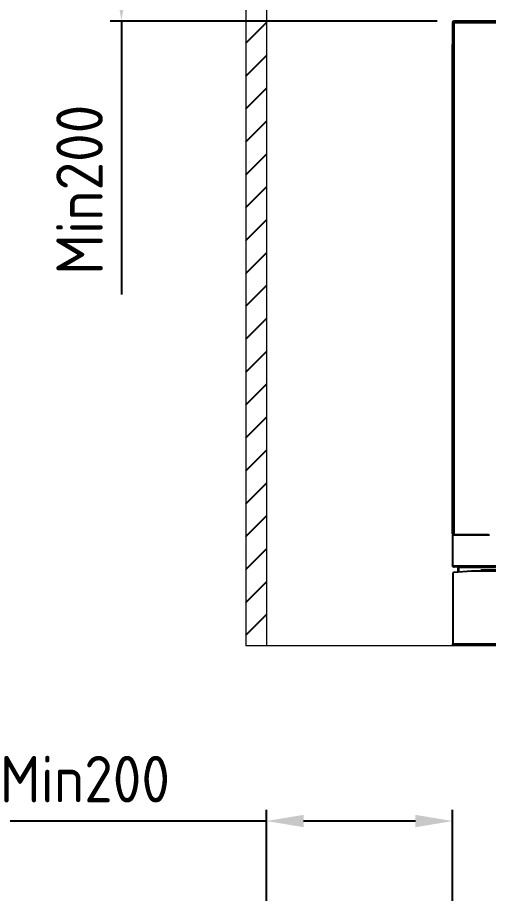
# Model space of a CAD drawing. Header units: millimetres. Extents: x 0 to 4395, y 0 to 3090.
# Drawn here: x 1499 to 2005, y 1468 to 2409 of the extents above; entities that cross this region are included whole.
import ezdxf

# ---------------------------------------------------------------- set-up
doc = ezdxf.new("R2010")
doc.units = ezdxf.units.MM
doc.header["$LTSCALE"] = 10
doc.header["$PDSIZE"] = -1
doc.linetypes.add('HIDDEN', pattern=[1.905, 1.27, -0.635])
doc.layers.add('D', color=102, linetype='Continuous')
doc.layers.add('H', color=2, linetype='HIDDEN')
doc.layers.add('S', color=4, linetype='Continuous', lineweight=15)
doc.styles.add('STU25', font='isocp2.shx')
doc.dimstyles.new('STU25', dxfattribs={"dimscale": 20, "dimtxt": 2.5, "dimasz": 2, "dimexe": 0.6, "dimexo": 1, "dimgap": 1, "dimtad": 1, "dimdsep": 46, "dimtxsty": 'STU25', "dimcen": 2, "dimazin": 2, "dimtfac": 1, "dimtmove": 0, "dimatfit": 3, "dimfxl": 0, "dimtolj": 1, "dimtzin": 0, "dimarcsym": 0})

# ---------------------------------------------------------------- blocks, each defined once
blk = doc.blocks.new('*D8')
at = {"layer": 'D', "color": 0, "lineweight": -2}
for p, q in [((1746.34, 2605.36), (1598.48, 2605.36)), ((1610.48, 2445.36), (1610.48, 2565.36)), ((1949.6, 2405.36), (1598.48, 2405.36)), ((1610.48, 2405.36), (1610.48, 2111.52))]:
    blk.add_line(p, q, dxfattribs=at)
at = {"layer": 'D', "color": 0}
for points in [[(1617.15, 2565.36), (1603.81, 2565.36), (1610.48, 2605.36)], [(1603.81, 2445.36), (1617.15, 2445.36), (1610.48, 2405.36)]]:
    blk.add_solid(points, dxfattribs=at)
at = {"layer": 'Defpoints', "color": 0}
for p in [(1610.48, 2605.36), (1766.34, 2605.36), (1969.6, 2405.36)]:
    blk.add_point(p, dxfattribs=at)
at = {"layer": 'D', "color": 0, "insert": (1565.48, 2224.04), "char_height": 50, "attachment_point": 5, "rotation": 90, "style": 'STU25'}
blk.add_mtext('\\A1;Min200', dxfattribs=at)
blk = doc.blocks.new('*D11')
at = {"layer": 'D', "color": 0, "lineweight": -2}
for p, q in [((1766.26, 1443.32), (1766.26, 1557.56)), ((1966.34, 1343.32), (1966.34, 1557.56)), ((1766.26, 1545.56), (1458.74, 1545.56)), ((1926.34, 1545.56), (1806.26, 1545.56))]:
    blk.add_line(p, q, dxfattribs=at)
at = {"layer": 'D', "color": 0}
for points in [[(1806.26, 1552.22), (1806.26, 1538.89), (1766.26, 1545.56)], [(1926.34, 1538.89), (1926.34, 1552.22), (1966.34, 1545.56)]]:
    blk.add_solid(points, dxfattribs=at)
at = {"layer": 'Defpoints', "color": 0}
for p in [(1766.26, 1545.56), (1766.26, 1423.32), (1966.34, 1323.32)]:
    blk.add_point(p, dxfattribs=at)
at = {"layer": 'D', "color": 0, "insert": (1571.26, 1590.56), "char_height": 50, "attachment_point": 5, "style": 'STU25'}
blk.add_mtext('\\A1;Min200', dxfattribs=at)

msp = doc.modelspace()

# ---------------------------------------------------------------- hatches: boundary and pattern name
at = {"layer": 'H', "ltscale": 5}
h = msp.add_hatch(dxfattribs=at)
h.set_pattern_fill('ANSI31', color=256, scale=200, style=0)
h.set_pattern_definition([(45, (193731.606, 13349.775), (-17.6776695, 17.6776695), [])])
h.paths.add_polyline_path([(1744.119, 2627.585), (1744.119, 1733.799), (1766.341, 1733.799), (1766.341, 2605.363), (2650.32, 2605.363), (2650.32, 1733.799), (2672.543, 1733.799), (2672.543, 2627.585)])

# ---------------------------------------------------------------- linework, layer by layer
at = {"color": 7, "linetype": 'Continuous', "lineweight": 25}
for p, q in [((1966.347, 2403.873), (1966.347, 2380.173)), ((1966.599, 2402.363), (1966.598, 1853.231)), ((1968.099, 2402.363), (1966.599, 2402.363)), ((1967.647, 2405.173), (1968.548, 2405.173)), ((1968.098, 1853.231), (1968.099, 2402.363)), ((1969.599, 2405.363), (1969.599, 2403.863)), ((2547.091, 2405.363), (1969.599, 2405.363)), ((1969.599, 2403.863), (2246.286, 2403.863)), ((1966.345, 1854.223), (1966.347, 2380.173)), ((1966.599, 2380.173), (1966.347, 2380.173)), ((1966.341, 1853.13), (1966.341, 1819.73)), ((2004.841, 1853.13), (1966.341, 1853.13)), ((1966.598, 1854.223), (1966.345, 1854.223)), ((1968.098, 1853.231), (1996.598, 1853.231)), ((1970.647, 1853.173), (1968.847, 1853.173)), ((1969.337, 1853.13), (1969.34, 1853.173)), ((1969.547, 1853.13), (1969.547, 1853.173)), ((1970.193, 1853.173), (1970.298, 1853.148)), ((1970.647, 1853.173), (1991.847, 1853.173)), ((1971.337, 1853.13), (1971.34, 1853.173)), ((1971.441, 1853.173), (1971.441, 1853.13)), ((1971.541, 1853.173), (1971.541, 1853.13)), ((1973.541, 1853.173), (1973.541, 1853.13)), ((1973.641, 1853.173), (1973.641, 1853.13)), ((1975.641, 1853.173), (1975.641, 1853.13)), ((1993.847, 1853.183), (1992.047, 1853.183)), ((1992.347, 1853.183), (1992.347, 1853.173)), ((1992.347, 1853.173), (1993.847, 1853.173)), ((1993.847, 1853.173), (1993.847, 1853.183)), ((1996.598, 1853.231), (2006.09, 1853.231)), ((1966.341, 1819.73), (1968.078, 1819.73)), ((1966.341, 1819.64), (1966.341, 1819.73)), ((1966.5, 1819.64), (1966.341, 1819.64)), ((1968.078, 1819.64), (1967.957, 1819.64)), ((1968.078, 1819.73), (2549.241, 1819.73)), ((1968.078, 1819.73), (1968.078, 1818.63)), ((2549.241, 1818.63), (1968.078, 1818.63)), ((1972.225, 1818.13), (1972.725, 1818.63)), ((1972.225, 1818.13), (1972.725, 1818.13)), ((1972.225, 1813.101), (1972.225, 1818.13)), ((1972.725, 1818.63), (1972.725, 1818.13)), ((1972.725, 1818.13), (1972.725, 1813.138)), ((2012.325, 1818.13), (1972.725, 1818.13)), ((1966.563, 1811.759), (1966.425, 1735.897)), ((1986.567, 1814.151), (1967.49, 1812.755)), ((1996.567, 1814.133), (1986.567, 1814.151)), ((2410.867, 1813.378), (1996.567, 1814.133)), ((2410.869, 1814.428), (1996.569, 1815.183)), ((1966.423, 1734.887), (1967.433, 1734.886)), ((2412.924, 1735.084), (1966.425, 1735.897)), ((2411.912, 1734.076), (1967.433, 1734.886))]:
    msp.add_line(p, q, dxfattribs=at)
at = {"color": 8, "linetype": 'Continuous', "lineweight": 25}
for p, q in [((1967.006, 2403.873), (1966.347, 2403.873)), ((1967.647, 2404.642), (1967.647, 2405.173)), ((2003.081, 1853.13), (2003.081, 1853.231))]:
    msp.add_line(p, q, dxfattribs=at)
at = {"color": 7, "linetype": 'Continuous', "lineweight": 25, "flags": 128}
for points in [[(1996.567, 1814.133), (1996.568, 1814.534), (1996.569, 1814.875), (1996.569, 1815.103), (1996.569, 1815.183)], [(1966.423, 1734.887), (1966.423, 1734.907), (1966.423, 1734.964), (1966.423, 1735.058), (1966.424, 1735.183), (1966.424, 1735.336), (1966.424, 1735.511), (1966.425, 1735.7), (1966.425, 1735.897)]]:
    msp.add_lwpolyline(points, dxfattribs=at)
at = {"color": 7, "linetype": 'Continuous', "lineweight": 25}
for centre, radius, start, end in [((1967.647, 2403.873), 1.3, 89.999865, 179.999865), ((1969.599, 2402.363), 3, 89.999957, 179.999957), ((1968.241, 1853.23), 0.1, 270, 0), ((1970.241, 1853.23), 0.1, 270, 325.361252), ((1991.847, 1855.173), 2, 270, 275.73917), ((2002.081, 1852.73), 0.5, 53.066606, 89.988497), ((1968.078, 1820.367), 1.737, 201.504751, 270), ((1968.078, 1820.367), 0.737, 239.796162, 270), ((1967.563, 1811.758), 1, 94.184802, 179.895649)]:
    msp.add_arc(centre, radius, start, end, dxfattribs=at)
msp.add_ellipse((2002.058, 1852.731), major_axis=(-0.5, 0), ratio=0.9998477, start_param=4.0676134, end_param=4.712389, dxfattribs=at)
for points, knots in [([(1968.099, 2402.363), (1968.119, 2402.552), (1968.15, 2402.843), (1968.337, 2403.193), (1968.53, 2403.432), (1968.769, 2403.625), (1969.119, 2403.812), (1969.41, 2403.843), (1969.599, 2403.863)], [0, 0, 0, 0, 0.2394412, 0.3696083, 0.4999978, 0.6301661, 0.7605545, 1, 1, 1, 1]), ([(1966.598, 1854.379), (1966.533, 1854.357), (1966.38, 1854.305), (1966.358, 1854.253), (1966.345, 1854.223)], [0, 0, 0, 0, 0.43177629, 1, 1, 1, 1]), ([(1966.345, 1854.223), (1966.358, 1854.084), (1966.38, 1853.838), (1966.533, 1853.646), (1966.598, 1853.563)], [0, 0, 0, 0, 0.5682768, 1, 1, 1, 1]), ([(1966.598, 1853.231), (1966.621, 1853.231), (1966.666, 1853.231), (1967.013, 1853.231), (1967.509, 1853.231), (1967.902, 1853.231), (1968.098, 1853.231)], [0, 0, 0, 0, 0.2499976, 0.5000001, 0.7500018, 1, 1, 1, 1]), ([(1967.683, 1853.231), (1967.722, 1853.236), (1967.868, 1853.258), (1967.981, 1853.358), (1968.064, 1853.431)], [0, 0, 0, 0, 0.2662556, 1, 1, 1, 1])]:
    msp.add_open_spline(points, degree=3, knots=knots, dxfattribs=at)
at = {"layer": 'S', "linetype": 'Continuous'}
for p, q in [((1744.119, 2627.585), (1744.119, 1733.799)), ((1766.341, 2605.363), (1766.341, 1733.799)), ((2672.543, 1733.799), (1744.119, 1733.799))]:
    msp.add_line(p, q, dxfattribs=at)

# ---------------------------------------------------------------- dimensions: what is measured, and where the dimension line sits
at = {"layer": 'D'}
dim = msp.add_linear_dim(base=(1610.48, 2605.363), p1=(1969.599, 2405.363), p2=(1766.341, 2605.363), angle=90, text='Min<>', dimstyle='STU25', dxfattribs=at)
dim.commit()
dim.dimension.update_dxf_attribs({"geometry": '*D8', "text_midpoint": (1610.48, 2224.042), "dimtype": 160})
dim = msp.add_linear_dim(base=(1766.263, 1545.555), p1=(1966.341, 1323.32), p2=(1766.263, 1423.32), text='Min<>', dimstyle='STU25', override={"dimdec": 0}, dxfattribs=at)
dim.commit()
dim.dimension.update_dxf_attribs({"geometry": '*D11', "text_midpoint": (1571.263, 1545.555), "dimtype": 160})

doc.saveas('drawing.dxf')
